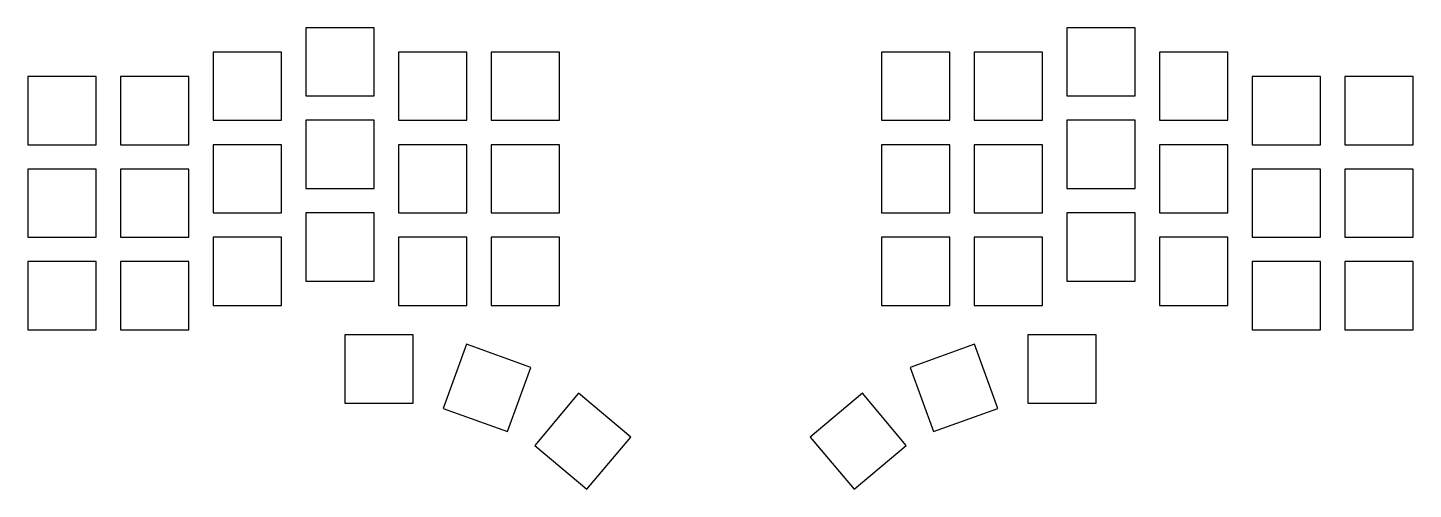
# Model space of a CAD drawing. Header units: millimetres. Extents: x 93 to 377, y -140 to -45.
import ezdxf

# ---------------------------------------------------------------- set-up
doc = ezdxf.new("R2010")
doc.units = ezdxf.units.MM

msp = doc.modelspace()

# ---------------------------------------------------------------- linework, layer by layer
for p, q in [((164, -45), (150, -45)), ((150, -45), (150, -59)), ((164, -59), (164, -45)), ((320, -45), (306, -45)), ((306, -45), (306, -59)), ((320, -59), (320, -45)), ((145, -50), (131, -50)), ((131, -50), (131, -64)), ((145, -64), (145, -50)), ((183, -50), (169, -50)), ((169, -50), (169, -64)), ((183, -64), (183, -50)), ((202, -50), (188, -50)), ((188, -50), (188, -64)), ((202, -64), (202, -50)), ((282, -50), (268, -50)), ((268, -50), (268, -64)), ((282, -64), (282, -50)), ((301, -50), (287, -50)), ((287, -50), (287, -64)), ((301, -64), (301, -50)), ((339, -50), (325, -50)), ((325, -50), (325, -64)), ((339, -64), (339, -50)), ((107, -55), (93, -55)), ((93, -55), (93, -69)), ((107, -69), (107, -55)), ((126, -55), (112, -55)), ((112, -55), (112, -69)), ((126, -69), (126, -55)), ((358, -55), (344, -55)), ((344, -55), (344, -69)), ((358, -69), (358, -55)), ((377, -55), (363, -55)), ((363, -55), (363, -69)), ((377, -69), (377, -55)), ((150, -59), (164, -59)), ((306, -59), (320, -59)), ((131, -64), (145, -64)), ((164, -64), (150, -64)), ((150, -64), (150, -78)), ((164, -78), (164, -64)), ((169, -64), (183, -64)), ((188, -64), (202, -64)), ((268, -64), (282, -64)), ((287, -64), (301, -64)), ((320, -64), (306, -64)), ((306, -64), (306, -78)), ((320, -78), (320, -64)), ((325, -64), (339, -64)), ((93, -69), (107, -69)), ((112, -69), (126, -69)), ((145, -69), (131, -69)), ((131, -69), (131, -83)), ((145, -83), (145, -69)), ((183, -69), (169, -69)), ((169, -69), (169, -83)), ((183, -83), (183, -69)), ((202, -69), (188, -69)), ((188, -69), (188, -83)), ((202, -83), (202, -69)), ((282, -69), (268, -69)), ((268, -69), (268, -83)), ((282, -83), (282, -69)), ((301, -69), (287, -69)), ((287, -69), (287, -83)), ((301, -83), (301, -69)), ((339, -69), (325, -69)), ((325, -69), (325, -83)), ((339, -83), (339, -69)), ((344, -69), (358, -69)), ((363, -69), (377, -69)), ((107, -74), (93, -74)), ((93, -74), (93, -88)), ((107, -88), (107, -74)), ((126, -74), (112, -74)), ((112, -74), (112, -88)), ((126, -88), (126, -74)), ((358, -74), (344, -74)), ((344, -74), (344, -88)), ((358, -88), (358, -74)), ((377, -74), (363, -74)), ((363, -74), (363, -88)), ((377, -88), (377, -74)), ((150, -78), (164, -78)), ((306, -78), (320, -78)), ((131, -83), (145, -83)), ((164, -83), (150, -83)), ((150, -83), (150, -97)), ((164, -97), (164, -83)), ((169, -83), (183, -83)), ((188, -83), (202, -83)), ((268, -83), (282, -83)), ((287, -83), (301, -83)), ((320, -83), (306, -83)), ((306, -83), (306, -97)), ((320, -97), (320, -83)), ((325, -83), (339, -83)), ((93, -88), (107, -88)), ((112, -88), (126, -88)), ((145, -88), (131, -88)), ((131, -88), (131, -102)), ((145, -102), (145, -88)), ((183, -88), (169, -88)), ((169, -88), (169, -102)), ((183, -102), (183, -88)), ((202, -88), (188, -88)), ((188, -88), (188, -102)), ((202, -102), (202, -88)), ((282, -88), (268, -88)), ((268, -88), (268, -102)), ((282, -102), (282, -88)), ((301, -88), (287, -88)), ((287, -88), (287, -102)), ((301, -102), (301, -88)), ((339, -88), (325, -88)), ((325, -88), (325, -102)), ((339, -102), (339, -88)), ((344, -88), (358, -88)), ((363, -88), (377, -88)), ((107, -93), (93, -93)), ((93, -93), (93, -107)), ((107, -107), (107, -93)), ((126, -93), (112, -93)), ((112, -93), (112, -107)), ((126, -107), (126, -93)), ((358, -93), (344, -93)), ((344, -93), (344, -107)), ((358, -107), (358, -93)), ((377, -93), (363, -93)), ((363, -93), (363, -107)), ((377, -107), (377, -93)), ((150, -97), (164, -97)), ((306, -97), (320, -97)), ((131, -102), (145, -102)), ((169, -102), (183, -102)), ((188, -102), (202, -102)), ((268, -102), (282, -102)), ((287, -102), (301, -102)), ((325, -102), (339, -102)), ((93, -107), (107, -107)), ((112, -107), (126, -107)), ((344, -107), (358, -107)), ((363, -107), (377, -107)), ((172, -108), (158, -108)), ((158, -108), (158, -122)), ((172, -122), (172, -108)), ((182.95, -109.93), (178.16, -123.09)), ((196.11, -114.72), (182.95, -109.93)), ((287.05, -109.93), (273.89, -114.72)), ((291.84, -123.09), (287.05, -109.93)), ((312, -108), (298, -108)), ((298, -108), (298, -122)), ((312, -122), (312, -108)), ((191.32, -127.87), (196.11, -114.72)), ((273.89, -114.72), (278.68, -127.87)), ((158, -122), (172, -122)), ((205.91, -119.98), (196.91, -130.7)), ((216.63, -128.98), (205.91, -119.98)), ((264.09, -119.98), (253.37, -128.98)), ((273.09, -130.7), (264.09, -119.98)), ((298, -122), (312, -122)), ((178.16, -123.09), (191.32, -127.87)), ((278.68, -127.87), (291.84, -123.09)), ((207.63, -139.7), (216.63, -128.98)), ((253.37, -128.98), (262.37, -139.7)), ((196.91, -130.7), (207.63, -139.7)), ((262.37, -139.7), (273.09, -130.7))]:
    msp.add_line(p, q)

doc.saveas('drawing.dxf')
